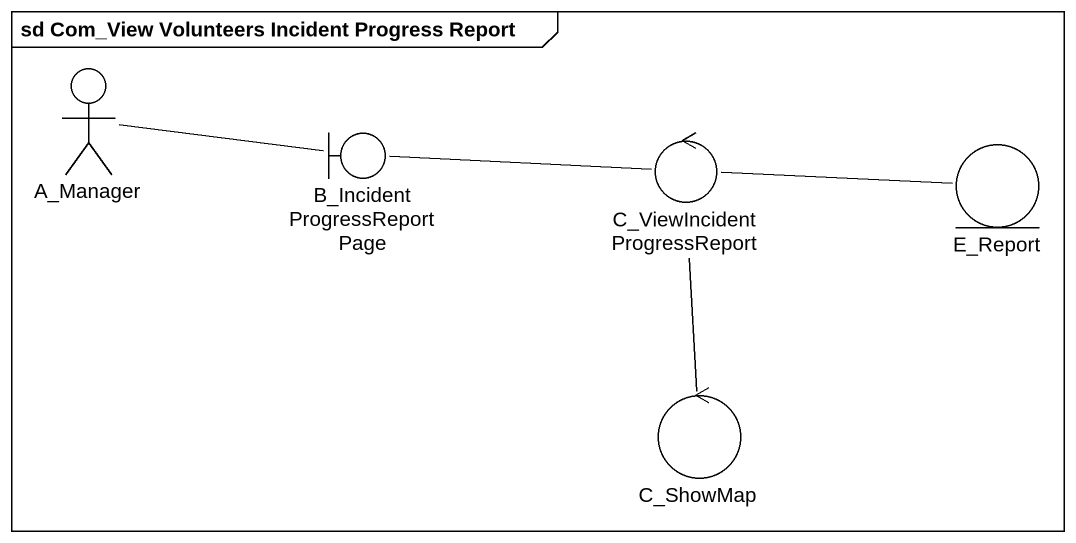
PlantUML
@startuml
mainframe sd Com_View Volunteers Incident Progress Report
actor A_Manager
boundary B_IncidentProgressReportPage
control C_ViewIncidentProgressReport
entity E_Report
control C_ShowMap
A_Manager -right- B_IncidentProgressReportPage
C_ViewIncidentProgressReport -left- B_IncidentProgressReportPage
C_ViewIncidentProgressReport -right- E_Report
C_ViewIncidentProgressReport -- C_ShowMap
@enduml
